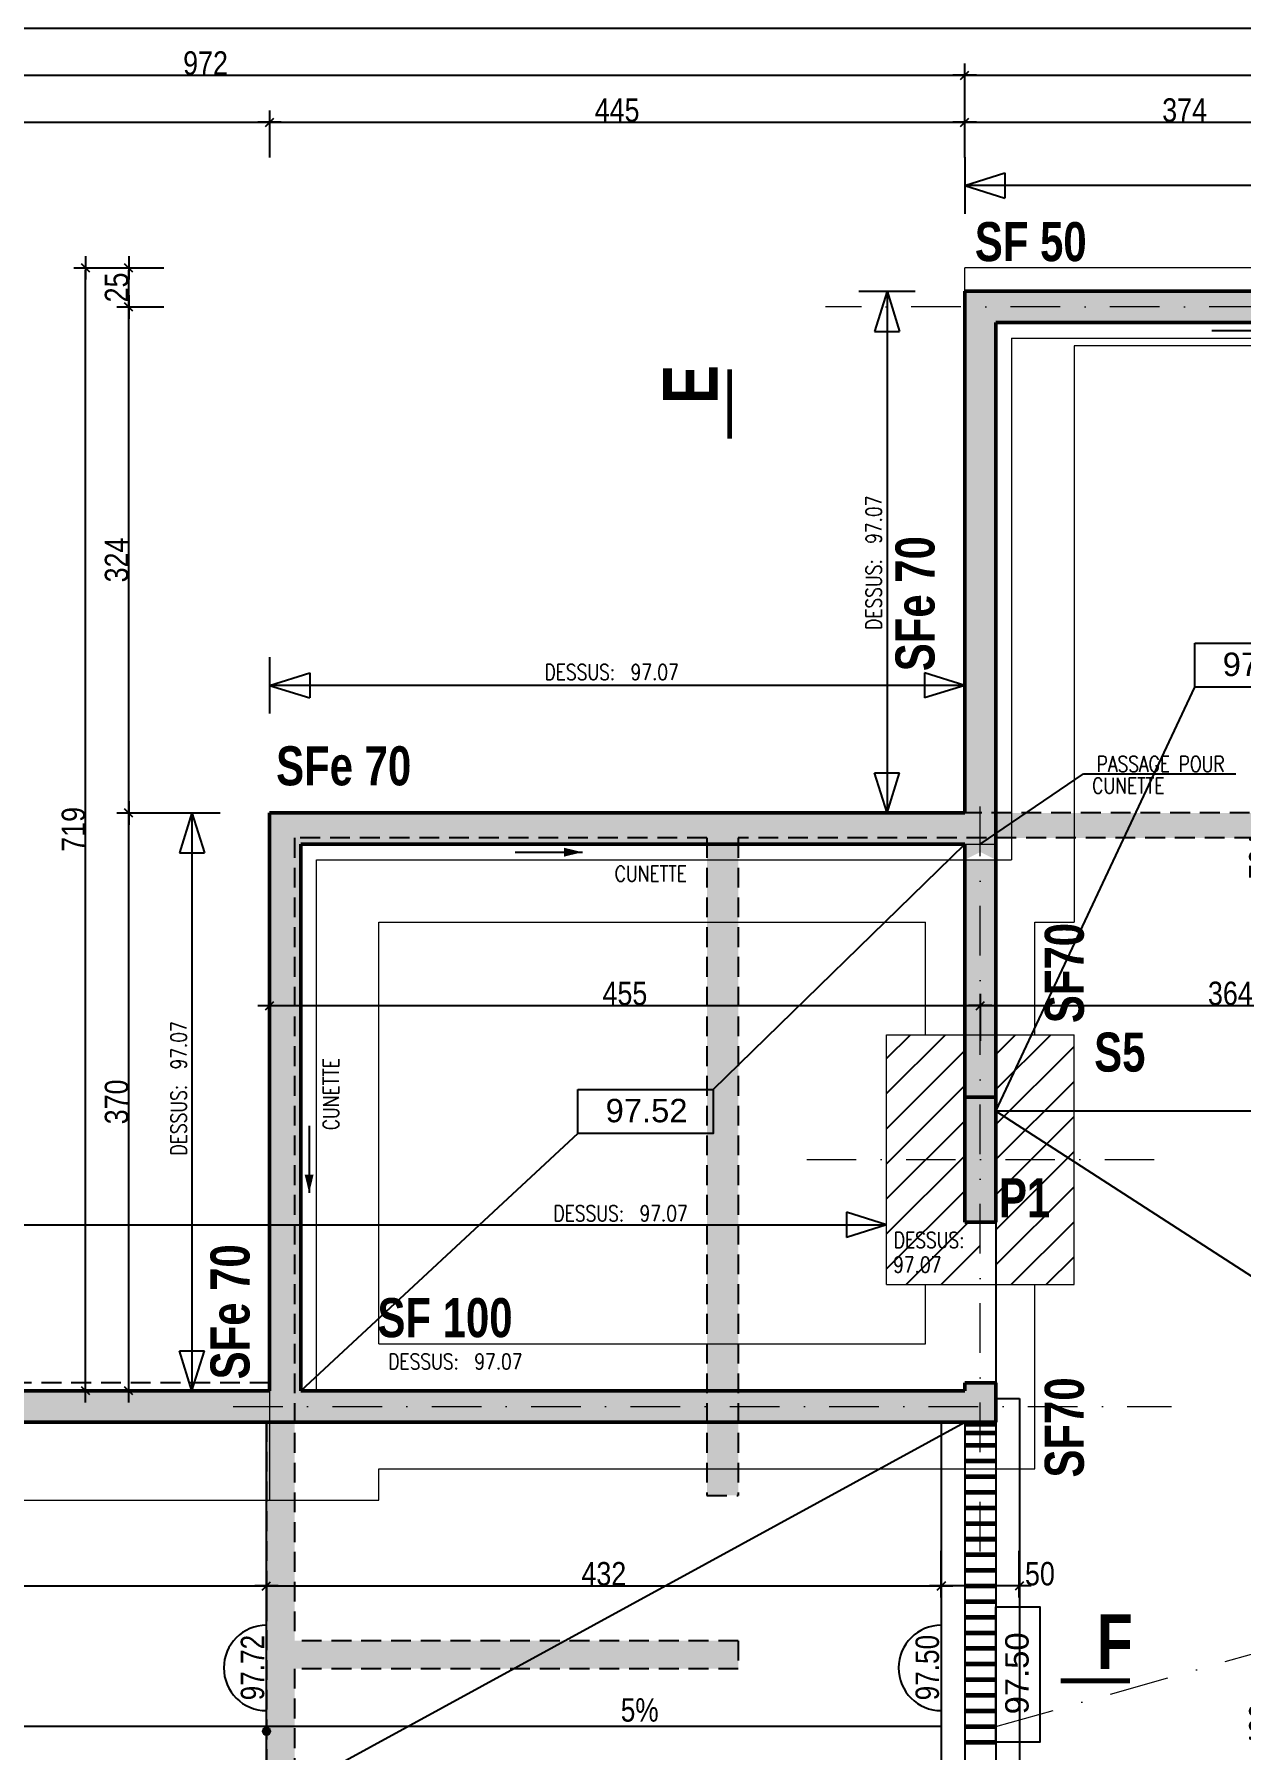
# Model space of a CAD drawing. Header units: centimetres. Extents: x 16433 to 114398, y -50094 to -12305.
# Drawn here: x 40335 to 41107, y -18517 to -17419 of the extents above; entities that cross this region are included whole.
import ezdxf
from ezdxf.enums import TextEntityAlignment as Align

# ---------------------------------------------------------------- set-up
doc = ezdxf.new("R2010")
doc.units = ezdxf.units.CM
doc.header["$LTSCALE"] = 0.5
for name, pattern in [('CACHEX2', [19.05, 12.7, -6.35]), ('TIRETPT2', [12.7, 6.35, -3.175, 0, -3.175]), ('TIRETPTX2', [50.8, 25.4, -12.7, 0, -12.7])]:
    doc.linetypes.add(name, pattern=pattern)
doc.layers.get('DEFPOINTS').update_dxf_attribs({"linetype": 'CONTINUOUS'})
for name, color, linetype in [('01_cote_gen', 4, 'CONTINUOUS'), ('01_linteaux', 2, 'CONTINUOUS'), ('01_murs_sup', 2, 'CACHEX2'), ('01_poch_murs', 253, 'CONTINUOUS'), ('01_poch_poteaux', 250, 'CONTINUOUS'), ('01_poch_Semelles', 253, 'CONTINUOUS'), ('01_texte', 230, 'CONTINUOUS'), ('AA_COTES', 2, 'CONTINUOUS')]:
    doc.layers.add(name, color=color, linetype=linetype)
for name, color, linetype, lineweight in [('01_murs_coup', 5, 'CONTINUOUS', 60), ('01_poch_pot', 250, 'CONTINUOUS', 0), ('01_Reseaux', 5, 'TIRETPTX2', 18), ('01_sem', 42, 'CONTINUOUS', 15), ('01_tram_axes', 2, 'TIRETPTX2', 9)]:
    doc.layers.add(name, color=color, linetype=linetype, lineweight=lineweight)
doc.styles.add('ARIAL', font='arial.ttf')
doc.styles.add('impact', font='impact.ttf')
doc.styles.add('MATTE_TXT', font='arial.ttf')
doc.styles.add('SIMPLEX1', font='SIMPLEX.shx', dxfattribs={"width": 0.8, "height": 10})
doc.styles.add('STYLE2', font='ARIALN.TTF')
doc.dimstyles.new('JB50', dxfattribs={"dimscale": 0.1, "dimtxt": 150, "dimasz": 15, "dimexe": 0.1, "dimexo": 0.1, "dimgap": 0.09, "dimtad": 1, "dimdec": 1, "dimdsep": 46, "dimtxsty": 'STYLE2', "dimblk1": 'BOND_G', "dimblk2": 'BOND_D', "dimsah": 1, "dimcen": 1.5, "dimdle": 0.01, "dimse1": 1, "dimse2": 1, "dimclrd": 4, "dimclre": 2, "dimclrt": 6, "dimazin": 2, "dimtfac": 2.333333, "dimtdec": 1, "dimtix": 1, "dimtmove": 2, "dimatfit": 3, "dimldrblk": 'BOND_G', "dimfxl": 1, "dimtolj": 1, "dimtzin": 0, "dimarcsym": 0})

# ---------------------------------------------------------------- blocks, each defined once
blk = doc.blocks.new('BOND_G')
at = {"layer": 'AA_COTES', "color": 0}
for p, q in [((0, -5), (0, 15)), ((5, 0), (-5, 0)), ((1.77, 1.77), (-1.77, -1.77))]:
    blk.add_line(p, q, dxfattribs=at)
blk = doc.blocks.new('BOND_D')
at = {"layer": 'AA_COTES', "color": 0}
for p, q in [((5, 0), (-5, 0)), ((-1.77, -1.77), (1.77, 1.77)), ((0, 5), (0, -15))]:
    blk.add_line(p, q, dxfattribs=at)
blk = doc.blocks.new('*D73')
at = {"layer": '01_linteaux', "color": 4, "lineweight": -2, "transparency": 16777216}
blk.add_line((40485.1, -18412.4), (40914.1, -18412.4), dxfattribs=at)
at = {"layer": 'DEFPOINTS', "color": 0, "transparency": 16777216}
for p in [(40483.6, -18417.1), (40915.6, -18412.4), (40915.6, -18417.1)]:
    blk.add_point(p, dxfattribs=at)
at = {"layer": '01_linteaux', "color": 4, "lineweight": -2, "transparency": 16777216, "xscale": 1.5, "yscale": 1.5, "zscale": 1.5, "rotation": 180}
blk.add_blockref('BOND_G', (40483.6, -18412.4), dxfattribs=at)
at = {"layer": '01_linteaux', "color": 4, "lineweight": -2, "transparency": 16777216, "xscale": 1.5, "yscale": 1.5, "zscale": 1.5}
blk.add_blockref('BOND_D', (40915.6, -18412.4), dxfattribs=at)
at = {"layer": '01_linteaux', "color": 6, "transparency": 16777216, "insert": (40699.6, -18404.7), "char_height": 15, "attachment_point": 5, "style": 'STYLE2'}
blk.add_mtext('\\A1;432', dxfattribs=at)
blk = doc.blocks.new('*D75')
at = {"layer": '01_linteaux', "color": 4, "lineweight": -2, "transparency": 16777216}
blk.add_line((39962.1, -18412.4), (40482.1, -18412.4), dxfattribs=at)
at = {"layer": 'DEFPOINTS', "color": 0, "transparency": 16777216}
for p in [(40483.6, -18412.4), (39960.6, -18434.9), (40483.6, -18465.1)]:
    blk.add_point(p, dxfattribs=at)
at = {"layer": '01_linteaux', "color": 4, "lineweight": -2, "transparency": 16777216, "xscale": 1.5, "yscale": 1.5, "zscale": 1.5, "rotation": 180}
blk.add_blockref('BOND_G', (39960.6, -18412.4), dxfattribs=at)
at = {"layer": '01_linteaux', "color": 4, "lineweight": -2, "transparency": 16777216, "xscale": 1.5, "yscale": 1.5, "zscale": 1.5}
blk.add_blockref('BOND_D', (40483.6, -18412.4), dxfattribs=at)
at = {"layer": '01_linteaux', "color": 6, "transparency": 16777216, "insert": (40222.1, -18404.7), "char_height": 15, "attachment_point": 5, "style": 'STYLE2'}
blk.add_mtext('\\A1;523', dxfattribs=at)
blk = doc.blocks.new('*D76')
at = {"layer": '01_cote_gen', "color": 4, "lineweight": -2, "transparency": 16777216}
blk.add_line((40932.1, -17475.2), (41303.1, -17475.2), dxfattribs=at)
at = {"layer": 'DEFPOINTS', "color": 0, "transparency": 16777216}
for p in [(41304.6, -17475.2), (41304.6, -17485), (40930.6, -17583.5)]:
    blk.add_point(p, dxfattribs=at)
at = {"layer": '01_cote_gen', "color": 4, "lineweight": -2, "transparency": 16777216, "xscale": 1.5, "yscale": 1.5, "zscale": 1.5, "rotation": 180}
blk.add_blockref('BOND_G', (40930.6, -17475.2), dxfattribs=at)
at = {"layer": '01_cote_gen', "color": 4, "lineweight": -2, "transparency": 16777216, "xscale": 1.5, "yscale": 1.5, "zscale": 1.5}
blk.add_blockref('BOND_D', (41304.6, -17475.2), dxfattribs=at)
at = {"layer": '01_cote_gen', "color": 6, "transparency": 16777216, "insert": (41071.4, -17467.5), "char_height": 15, "attachment_point": 5, "style": 'STYLE2'}
blk.add_mtext('\\A1;374', dxfattribs=at)
blk = doc.blocks.new('*D85')
at = {"layer": '01_cote_gen', "color": 4, "lineweight": -2, "transparency": 16777216}
blk.add_line((40932.1, -17445.1), (42635.1, -17445.1), dxfattribs=at)
at = {"layer": 'DEFPOINTS', "color": 0, "transparency": 16777216}
for p in [(42636.6, -17445.1), (40930.6, -17497.7), (42636.6, -17497.7)]:
    blk.add_point(p, dxfattribs=at)
at = {"layer": '01_cote_gen', "color": 4, "lineweight": -2, "transparency": 16777216, "xscale": 1.5, "yscale": 1.5, "zscale": 1.5, "rotation": 180}
blk.add_blockref('BOND_G', (40930.6, -17445.1), dxfattribs=at)
at = {"layer": '01_cote_gen', "color": 4, "lineweight": -2, "transparency": 16777216, "xscale": 1.5, "yscale": 1.5, "zscale": 1.5}
blk.add_blockref('BOND_D', (42636.6, -17445.1), dxfattribs=at)
at = {"layer": '01_cote_gen', "color": 6, "transparency": 16777216, "insert": (41783.6, -17437.4), "char_height": 15, "attachment_point": 5, "style": 'STYLE2'}
blk.add_mtext('\\A1;1706', dxfattribs=at)
blk = doc.blocks.new('*D86')
at = {"layer": '01_cote_gen', "color": 4, "lineweight": -2, "transparency": 16777216}
blk.add_line((39962.1, -17475.2), (40484.1, -17475.2), dxfattribs=at)
at = {"layer": 'DEFPOINTS', "color": 0, "transparency": 16777216}
for p in [(40485.6, -17475.2), (40485.6, -17917.5), (39960.6, -18082.5)]:
    blk.add_point(p, dxfattribs=at)
at = {"layer": '01_cote_gen', "color": 4, "lineweight": -2, "transparency": 16777216, "xscale": 1.5, "yscale": 1.5, "zscale": 1.5, "rotation": 180}
blk.add_blockref('BOND_G', (39960.6, -17475.2), dxfattribs=at)
at = {"layer": '01_cote_gen', "color": 4, "lineweight": -2, "transparency": 16777216, "xscale": 1.5, "yscale": 1.5, "zscale": 1.5}
blk.add_blockref('BOND_D', (40485.6, -17475.2), dxfattribs=at)
at = {"layer": '01_cote_gen', "color": 6, "transparency": 16777216, "insert": (40223.1, -17467.5), "char_height": 15, "attachment_point": 5, "style": 'STYLE2'}
blk.add_mtext('\\A1;525', dxfattribs=at)
blk = doc.blocks.new('*D87')
at = {"layer": '01_cote_gen', "color": 4, "lineweight": -2, "transparency": 16777216}
blk.add_line((40487.1, -17475.2), (40929.1, -17475.2), dxfattribs=at)
at = {"layer": 'DEFPOINTS', "color": 0, "transparency": 16777216}
for p in [(40930.6, -17475.2), (40930.6, -17497.7), (40485.6, -17917.5)]:
    blk.add_point(p, dxfattribs=at)
at = {"layer": '01_cote_gen', "color": 4, "lineweight": -2, "transparency": 16777216, "xscale": 1.5, "yscale": 1.5, "zscale": 1.5, "rotation": 180}
blk.add_blockref('BOND_G', (40485.6, -17475.2), dxfattribs=at)
at = {"layer": '01_cote_gen', "color": 4, "lineweight": -2, "transparency": 16777216, "xscale": 1.5, "yscale": 1.5, "zscale": 1.5}
blk.add_blockref('BOND_D', (40930.6, -17475.2), dxfattribs=at)
at = {"layer": '01_cote_gen', "color": 6, "transparency": 16777216, "insert": (40708.1, -17467.5), "char_height": 15, "attachment_point": 5, "style": 'STYLE2'}
blk.add_mtext('\\A1;445', dxfattribs=at)
blk = doc.blocks.new('*D88')
at = {"layer": '01_cote_gen', "color": 4, "lineweight": -2, "transparency": 16777216}
blk.add_line((39960.1, -17445.1), (40929.1, -17445.1), dxfattribs=at)
at = {"layer": 'DEFPOINTS', "color": 0, "transparency": 16777216}
for p in [(40930.6, -17445.1), (39958.6, -17497.7), (40930.6, -17497.7)]:
    blk.add_point(p, dxfattribs=at)
at = {"layer": '01_cote_gen', "color": 4, "lineweight": -2, "transparency": 16777216, "xscale": 1.5, "yscale": 1.5, "zscale": 1.5, "rotation": 180}
blk.add_blockref('BOND_G', (39958.6, -17445.1), dxfattribs=at)
at = {"layer": '01_cote_gen', "color": 4, "lineweight": -2, "transparency": 16777216, "xscale": 1.5, "yscale": 1.5, "zscale": 1.5}
blk.add_blockref('BOND_D', (40930.6, -17445.1), dxfattribs=at)
at = {"layer": '01_cote_gen', "color": 6, "transparency": 16777216, "insert": (40444.6, -17437.4), "char_height": 15, "attachment_point": 5, "style": 'STYLE2'}
blk.add_mtext('\\A1;972', dxfattribs=at)
blk = doc.blocks.new('*D89')
at = {"layer": '01_cote_gen', "color": 4, "lineweight": -2, "transparency": 16777216}
blk.add_line((39960.1, -17414.9), (42635.1, -17414.9), dxfattribs=at)
at = {"layer": 'DEFPOINTS', "color": 0, "transparency": 16777216}
for p in [(42636.6, -17414.9), (39958.6, -17497.7), (42636.6, -17497.7)]:
    blk.add_point(p, dxfattribs=at)
at = {"layer": '01_cote_gen', "color": 4, "lineweight": -2, "transparency": 16777216, "xscale": 1.5, "yscale": 1.5, "zscale": 1.5, "rotation": 180}
blk.add_blockref('BOND_G', (39958.6, -17414.9), dxfattribs=at)
at = {"layer": '01_cote_gen', "color": 4, "lineweight": -2, "transparency": 16777216, "xscale": 1.5, "yscale": 1.5, "zscale": 1.5}
blk.add_blockref('BOND_D', (42636.6, -17414.9), dxfattribs=at)
at = {"layer": '01_cote_gen', "color": 6, "transparency": 16777216, "insert": (41240.1, -17407.2), "char_height": 15, "attachment_point": 5, "style": 'STYLE2'}
blk.add_mtext('\\A1;2678', dxfattribs=at)
blk = doc.blocks.new('*D117')
at = {"layer": '01_cote_gen', "color": 4, "lineweight": -2, "transparency": 16777216}
blk.add_line((40487.1, -18040.8), (40939.1, -18040.8), dxfattribs=at)
at = {"layer": 'DEFPOINTS', "color": 0, "transparency": 16777216}
for p in [(40485.6, -18022.2), (40940.6, -18040.8), (40940.6, -18040.8)]:
    blk.add_point(p, dxfattribs=at)
at = {"layer": '01_cote_gen', "color": 4, "lineweight": -2, "transparency": 16777216, "xscale": 1.5, "yscale": 1.5, "zscale": 1.5, "rotation": 180}
blk.add_blockref('BOND_G', (40485.6, -18040.8), dxfattribs=at)
at = {"layer": '01_cote_gen', "color": 4, "lineweight": -2, "transparency": 16777216, "xscale": 1.5, "yscale": 1.5, "zscale": 1.5}
blk.add_blockref('BOND_D', (40940.6, -18040.8), dxfattribs=at)
at = {"layer": '01_cote_gen', "color": 6, "transparency": 16777216, "insert": (40713.1, -18033.1), "char_height": 15, "attachment_point": 5, "style": 'STYLE2'}
blk.add_mtext('\\A1;455', dxfattribs=at)
blk = doc.blocks.new('*D118')
at = {"layer": '01_cote_gen', "color": 4, "lineweight": -2, "transparency": 16777216}
blk.add_line((40942.1, -18040.8), (41303.1, -18040.8), dxfattribs=at)
at = {"layer": 'DEFPOINTS', "color": 0, "transparency": 16777216}
for p in [(41304.6, -18040.8), (40940.6, -18063.3), (41304.6, -18063.3)]:
    blk.add_point(p, dxfattribs=at)
at = {"layer": '01_cote_gen', "color": 4, "lineweight": -2, "transparency": 16777216, "xscale": 1.5, "yscale": 1.5, "zscale": 1.5, "rotation": 180}
blk.add_blockref('BOND_G', (40940.6, -18040.8), dxfattribs=at)
at = {"layer": '01_cote_gen', "color": 4, "lineweight": -2, "transparency": 16777216, "xscale": 1.5, "yscale": 1.5, "zscale": 1.5}
blk.add_blockref('BOND_D', (41304.6, -18040.8), dxfattribs=at)
at = {"layer": '01_cote_gen', "color": 6, "transparency": 16777216, "insert": (41100.7, -18033.1), "char_height": 15, "attachment_point": 5, "style": 'STYLE2'}
blk.add_mtext('\\A1;364', dxfattribs=at)
blk = doc.blocks.new('*D181')
at = {"layer": '01_cote_gen', "color": 4, "lineweight": -2, "transparency": 16777216}
blk.add_line((40395.4, -18286), (40395.4, -17919), dxfattribs=at)
at = {"layer": 'DEFPOINTS', "color": 0, "transparency": 16777216}
for p in [(40395.4, -17917.5), (40485.6, -17917.5), (40443.6, -18287.5)]:
    blk.add_point(p, dxfattribs=at)
at = {"layer": '01_cote_gen', "color": 4, "lineweight": -2, "transparency": 16777216, "xscale": 1.5, "yscale": 1.5, "zscale": 1.5}
for name, p, rotation in [('BOND_D', (40395.4, -17917.5), 90), ('BOND_G', (40395.4, -18287.5), 270)]:
    blk.add_blockref(name, p, dxfattribs=dict(at, rotation=rotation))
at = {"layer": '01_cote_gen', "color": 6, "transparency": 16777216, "insert": (40387.7, -18102.5), "char_height": 15, "attachment_point": 5, "rotation": 90, "style": 'STYLE2'}
blk.add_mtext('\\A1;370', dxfattribs=at)
blk = doc.blocks.new('*D182')
at = {"layer": '01_cote_gen', "color": 4, "lineweight": -2, "transparency": 16777216}
blk.add_line((40395.4, -17916), (40395.4, -17595), dxfattribs=at)
at = {"layer": 'DEFPOINTS', "color": 0, "transparency": 16777216}
for p in [(40395.4, -17593.5), (40841.5, -17593.5), (40622.8, -17917.5)]:
    blk.add_point(p, dxfattribs=at)
at = {"layer": '01_cote_gen', "color": 4, "lineweight": -2, "transparency": 16777216, "xscale": 1.5, "yscale": 1.5, "zscale": 1.5}
for name, p, rotation in [('BOND_D', (40395.4, -17593.5), 90), ('BOND_G', (40395.4, -17917.5), 270)]:
    blk.add_blockref(name, p, dxfattribs=dict(at, rotation=rotation))
at = {"layer": '01_cote_gen', "color": 6, "transparency": 16777216, "insert": (40387.7, -17755.5), "char_height": 15, "attachment_point": 5, "rotation": 90, "style": 'STYLE2'}
blk.add_mtext('\\A1;324', dxfattribs=at)
blk = doc.blocks.new('*D183')
at = {"layer": '01_cote_gen', "color": 4, "lineweight": -2, "transparency": 16777216}
blk.add_line((40395.4, -17592), (40395.4, -17570), dxfattribs=at)
at = {"layer": 'DEFPOINTS', "color": 0, "transparency": 16777216}
for p in [(40395.4, -17568.5), (40943.7, -17568.5), (40909.3, -17593.5)]:
    blk.add_point(p, dxfattribs=at)
at = {"layer": '01_cote_gen', "color": 4, "lineweight": -2, "transparency": 16777216, "xscale": 1.5, "yscale": 1.5, "zscale": 1.5}
for name, p, rotation in [('BOND_D', (40395.4, -17568.5), 90), ('BOND_G', (40395.4, -17593.5), 270)]:
    blk.add_blockref(name, p, dxfattribs=dict(at, rotation=rotation))
at = {"layer": '01_cote_gen', "color": 6, "transparency": 16777216, "insert": (40387.7, -17581), "char_height": 15, "attachment_point": 5, "rotation": 90, "style": 'STYLE2'}
blk.add_mtext('\\A1;25', dxfattribs=at)
blk = doc.blocks.new('*D184')
at = {"layer": '01_cote_gen', "color": 4, "lineweight": -2, "transparency": 16777216}
blk.add_line((40367.8, -18286), (40367.8, -17570), dxfattribs=at)
at = {"layer": 'DEFPOINTS', "color": 0, "transparency": 16777216}
for p in [(40367.8, -17568.5), (40417.9, -17568.5), (40462.3, -18287.5)]:
    blk.add_point(p, dxfattribs=at)
at = {"layer": '01_cote_gen', "color": 4, "lineweight": -2, "transparency": 16777216, "xscale": 1.5, "yscale": 1.5, "zscale": 1.5}
for name, p, rotation in [('BOND_D', (40367.8, -17568.5), 90), ('BOND_G', (40367.8, -18287.5), 270)]:
    blk.add_blockref(name, p, dxfattribs=dict(at, rotation=rotation))
at = {"layer": '01_cote_gen', "color": 6, "transparency": 16777216, "insert": (40360.1, -17928), "char_height": 15, "attachment_point": 5, "rotation": 90, "style": 'STYLE2'}
blk.add_mtext('\\A1;719', dxfattribs=at)
blk = doc.blocks.new('*D196')
at = {"layer": '01_cote_gen', "color": 4, "lineweight": -2, "transparency": 16777216}
blk.add_line((41128, -18705), (41128, -18299), dxfattribs=at)
at = {"layer": 'DEFPOINTS', "color": 0, "transparency": 16777216}
for p in [(41062.9, -18297.5), (41128, -18297.5), (41186.3, -18706.5)]:
    blk.add_point(p, dxfattribs=at)
at = {"layer": '01_cote_gen', "color": 4, "lineweight": -2, "transparency": 16777216, "xscale": 1.5, "yscale": 1.5, "zscale": 1.5}
for name, p, rotation in [('BOND_D', (41128, -18297.5), 90), ('BOND_G', (41128, -18706.5), 270)]:
    blk.add_blockref(name, p, dxfattribs=dict(at, rotation=rotation))
at = {"layer": '01_cote_gen', "color": 6, "transparency": 16777216, "insert": (41120.3, -18502), "char_height": 15, "attachment_point": 5, "rotation": 90, "style": 'STYLE2'}
blk.add_mtext('\\A1;409', dxfattribs=at)
blk = doc.blocks.new('*D197')
at = {"layer": '01_cote_gen', "color": 4, "lineweight": -2, "transparency": 16777216}
blk.add_line((41128, -18296), (41128, -17595), dxfattribs=at)
at = {"layer": 'DEFPOINTS', "color": 0, "transparency": 16777216}
for p in [(41101.5, -17593.5), (41128, -17593.5), (41062.9, -18297.5)]:
    blk.add_point(p, dxfattribs=at)
at = {"layer": '01_cote_gen', "color": 4, "lineweight": -2, "transparency": 16777216, "xscale": 1.5, "yscale": 1.5, "zscale": 1.5}
for name, p, rotation in [('BOND_D', (41128, -17593.5), 90), ('BOND_G', (41128, -18297.5), 270)]:
    blk.add_blockref(name, p, dxfattribs=dict(at, rotation=rotation))
at = {"layer": '01_cote_gen', "color": 6, "transparency": 16777216, "insert": (41120.3, -17945.5), "char_height": 15, "attachment_point": 5, "rotation": 90, "style": 'STYLE2'}
blk.add_mtext('\\A1;704', dxfattribs=at)
blk = doc.blocks.new('*D419')
at = {"layer": '01_poch_murs', "color": 4, "lineweight": -2, "transparency": 16777216}
blk.add_line((40964.1, -18412.4), (40917.1, -18412.4), dxfattribs=at)
at = {"layer": 'DEFPOINTS', "color": 0, "transparency": 16777216}
for p in [(40915.6, -18404.9), (40915.6, -18412.4), (40965.6, -18413.2)]:
    blk.add_point(p, dxfattribs=at)
at = {"layer": '01_poch_murs', "color": 4, "lineweight": -2, "transparency": 16777216, "xscale": 1.5, "yscale": 1.5, "zscale": 1.5, "rotation": 180}
blk.add_blockref('BOND_D', (40915.6, -18412.4), dxfattribs=at)
at = {"layer": '01_poch_murs', "color": 4, "lineweight": -2, "transparency": 16777216, "xscale": 1.5, "yscale": 1.5, "zscale": 1.5}
blk.add_blockref('BOND_G', (40965.6, -18412.4), dxfattribs=at)
at = {"layer": '01_poch_murs', "color": 6, "transparency": 16777216, "insert": (40978.8, -18404.7), "char_height": 15, "attachment_point": 5, "style": 'STYLE2'}
blk.add_mtext('\\A1;50', dxfattribs=at)

msp = doc.modelspace()

# ---------------------------------------------------------------- hatches: boundary and pattern name
at = {"layer": '01_murs_sup'}
h = msp.add_hatch(dxfattribs=at)
h.set_pattern_fill('DASH', color=256, scale=2.5, angle=135)
h.set_pattern_definition([(135, (25186.803, -57921.042), (-11.2253202, 2e-15), [7.9375, -7.9375])])
h.paths.add_polyline_path([(41233.633, -19703.484), (41233.633, -19683.484), (41215.633, -19683.484), (41215.633, -19703.484), (41113.633, -19703.484), (41113.633, -19721.484), (41308.633, -19721.484), (41308.633, -20561.484), (41014.633, -20561.484), (41014.633, -20537.484), (40998.633, -20537.484), (40998.633, -20577.484), (42150.633, -20577.484), (42150.633, -20282.484), (42134.633, -20282.484), (42134.633, -20561.484), (41328.633, -20561.484), (41328.633, -19703.484)])
h.paths.add_polyline_path([(41733.633, -20307.484), (41733.633, -20327.484), (41803.633, -20327.484), (41803.633, -20307.484)], flags=17)
h.paths.add_polyline_path([(41914.633, -19897.484), (41914.633, -19948.484), (41930.633, -19948.484), (41930.633, -19932.484), (41930.633, -19897.484)], flags=17)
h.paths.add_polyline_path([(42055.633, -19932.484), (42055.633, -19948.484), (42134.633, -19948.484), (42134.633, -20192.484), (42150.633, -20192.484), (42150.633, -19932.484)], flags=17)
h.paths.add_polyline_path([(41770.633, -19557.484), (41770.633, -19367.484), (41754.633, -19367.484), (41754.633, -19555.484), (40915.633, -19555.484), (40915.633, -19333.484), (40897.633, -19333.484), (40897.633, -19573.484), (41215.633, -19573.484), (41215.633, -19580.484), (41233.633, -19580.484), (41233.633, -19573.484), (41914.633, -19573.484), (41914.633, -19617.484), (41930.633, -19617.484), (41930.633, -19557.484)])
h.paths.add_polyline_path([(41590.633, -19211.484), (41590.633, -19197.484), (41574.633, -19197.484), (41574.633, -19227.484), (41754.633, -19227.484), (41754.633, -19277.484), (41770.633, -19277.484), (41770.633, -19211.484)])
h.paths.add_polyline_path([(40875.633, -18841.484), (40875.633, -18859.484), (40897.633, -18859.484), (40897.633, -19230.484), (40915.633, -19230.484), (40915.633, -18859.484), (41574.633, -18859.484), (41574.633, -18897.484), (41590.633, -18897.484), (41590.633, -18857.484), (41770.633, -18857.484), (41770.633, -18762.484), (41754.633, -18762.484), (41754.633, -18841.484)])
h.paths.add_polyline_path([(41754.633, -18477.484), (41754.633, -18637.484), (41770.633, -18637.484), (41770.633, -18477.484)])
h.paths.add_polyline_path([(41685.633, -18137.484), (41685.633, -18153.484), (41754.633, -18153.484), (41754.633, -18297.484), (41770.633, -18297.484), (41770.633, -18137.484)])
h.paths.add_polyline_path([(41344.633, -18057.484), (41344.633, -18153.484), (41505.633, -18153.484), (41505.633, -18137.484), (41360.633, -18137.484), (41360.633, -18057.484)])
h.paths.add_polyline_path([(41185.633, -18371.484), (41185.633, -18486.484), (41205.633, -18486.484), (41205.633, -18371.484)], flags=17)
h.paths.add_polyline_path([(40485.633, -17917.484), (40485.633, -18287.484), (39976.633, -18287.484), (39976.633, -18082.484), (39960.633, -18082.484), (39960.633, -18328.484), (39976.633, -18328.484), (39976.633, -18307.484), (40483.633, -18307.484), (40483.633, -18697.484), (39976.633, -18697.484), (39976.633, -18678.484), (39960.633, -18678.484), (39960.633, -18718.484), (39976.633, -18718.484), (39976.633, -18715.484), (40483.633, -18715.484), (40483.633, -18841.484), (39976.633, -18841.484), (39976.633, -18821.484), (39960.633, -18821.484), (39960.633, -19249.747), (39976.633, -19249.747), (39976.633, -19207.484), (40005.633, -19207.484), (40005.633, -19189.484), (39976.633, -19189.484), (39976.633, -18859.484), (40501.633, -18859.484), (40501.633, -18774.484), (40749.633, -18774.484), (40749.633, -18936.484), (40767.633, -18936.484), (40767.633, -18859.484), (40772.633, -18859.484), (40772.633, -18841.484), (40767.633, -18841.484), (40767.633, -18756.484), (40501.633, -18756.484), (40501.633, -18465.484), (40785.633, -18465.484), (40785.633, -18447.484), (40501.633, -18447.484), (40501.633, -17933.484), (40765.633, -17933.484), (40765.633, -18354.484), (40785.633, -18354.484), (40785.633, -17933.484), (41344.633, -17933.484), (41344.633, -17967.484), (41360.633, -17967.484), (41360.633, -17917.484)])
at = {"layer": '01_poch_murs'}
h = msp.add_hatch(color=256, dxfattribs=at)
h.dxf.hatch_style = 1
h.paths.add_polyline_path([(40428.633, -19154.484), (39978.633, -19154.484), (39978.633, -18859.484), (40870.633, -18859.484), (40870.633, -18841.484), (39978.633, -18841.484), (39978.633, -18715.484), (40870.633, -18715.484), (40870.633, -18697.484), (39978.633, -18697.484), (39978.633, -18307.484), (40950.633, -18307.484), (40950.633, -18282.485), (40930.633, -18282.484), (40930.633, -18287.484), (40505.633, -18287.484), (40505.633, -17937.484), (40930.633, -17937.484), (40930.633, -18099.484), (40950.633, -18099.484), (40950.633, -17603.484), (41295.633, -17603.484), (41295.633, -17918.484), (41313.633, -17918.484), (41313.633, -17603.484), (41313.633, -17583.484), (40930.633, -17583.484), (40930.633, -17917.484), (40485.633, -17917.484), (40485.633, -18287.484), (39978.633, -18287.484), (39978.633, -18082.484), (39960.633, -18082.484), (39960.633, -20297.466), (40307.633, -20297.484), (40307.633, -20579.484), (42636.633, -20579.484), (42636.633, -20559.484), (42616.632, -20559.484), (42036.633, -20559.484), (40327.633, -20559.484), (40327.633, -20277.485), (39978.633, -20277.467), (39978.633, -19396.747), (39985.633, -19396.747), (39985.633, -19242.747), (39978.633, -19242.747), (39978.633, -19172.484), (40428.633, -19172.484)])
at = {"layer": '01_poch_pot'}
h = msp.add_hatch(color=256, dxfattribs=at)
h.dxf.hatch_style = 1
h.paths.add_polyline_path([(40940.633, -18099.484), (40930.633, -18099.484), (40930.633, -18179.484), (40940.633, -18179.484)])
h.paths.add_polyline_path([(40950.633, -18099.484), (40940.633, -18099.484), (40940.633, -18179.484), (40950.633, -18179.484)])
at = {"layer": '01_poch_Semelles', "linetype": 'CACHEX2', "ltscale": 2}
h = msp.add_hatch(dxfattribs=at)
h.set_pattern_fill('ANSI31', color=256, scale=5)
h.paths.add_polyline_path([(40930.633, -18059.484), (40880.633, -18059.484), (40880.633, -18139.484), (40930.633, -18139.484)])
h.paths.add_polyline_path([(40973.618, -18059.484), (40950.633, -18059.484), (40950.633, -18108.484)])
h.paths.add_polyline_path([(41000.633, -18059.484), (40973.618, -18059.484), (40950.633, -18108.484), (41000.633, -18108.484)])
h.paths.add_polyline_path([(41000.633, -18108.484), (40950.633, -18108.484), (40998.622, -18139.484), (41000.633, -18139.484)])
h.paths.add_polyline_path([(40950.633, -18108.484), (40950.633, -18139.484), (40998.622, -18139.484)], flags=17)
h.paths.add_polyline_path([(41000.633, -18140.783), (40998.622, -18139.484), (40950.633, -18139.484), (40950.633, -18179.484), (40950.635, -18219.484), (41000.633, -18219.484)])
h.paths.add_polyline_path([(40930.633, -18139.484), (40880.633, -18139.484), (40880.633, -18219.484), (40925.531, -18219.484, -0.19985763), (40940.633, -18204.867), (40940.633, -18179.484), (40930.633, -18179.484)])
h.paths.add_polyline_path([(40948.789, -18183.444), (40989.207, -18183.444), (40989.207, -18145.944), (40948.789, -18145.944)], flags=9)
h.paths.add_polyline_path([(40881.764, -18213.898), (40918.764, -18213.898), (40918.764, -18198.898), (40881.764, -18198.898)], flags=24)
h.paths.add_polyline_path([(40881.763, -18198.101), (40934.001, -18198.101), (40934.001, -18183.101), (40881.763, -18183.101)], flags=24)
at = {"layer": '01_texte'}
msp.add_hatch(color=256, dxfattribs=at).paths.add_polyline_path([(40483.633, -18503.091, 1), (40483.633, -18507.877, 1)])

# ---------------------------------------------------------------- linework, layer by layer
at = {"layer": '01_linteaux'}
for p, q in [((40950.633, -18179.484), (40950.639, -18282.485)), ((40950.633, -18292.484), (40965.633, -18292.484)), ((40965.633, -18292.484), (40965.633, -18712.484)), ((40915.633, -18307.484), (40915.633, -18697.484)), ((40930.633, -18307.484), (40930.633, -18697.484)), ((40950.633, -18307.484), (40950.633, -18697.484))]:
    msp.add_line(p, q, dxfattribs=at)
at = {"layer": '01_murs_coup', "linetype": 'Continuous', "lineweight": 50}
for p, q in [((40930.633, -17583.484), (42636.633, -17583.484)), ((40930.633, -17583.484), (40930.633, -17917.484)), ((40950.633, -17603.484), (41295.633, -17603.484)), ((40950.633, -17603.484), (40950.633, -18179.484)), ((40485.633, -18287.484), (40485.633, -17917.484)), ((40485.633, -17917.484), (40930.633, -17917.484)), ((40505.633, -18287.484), (40505.633, -17937.484)), ((40505.633, -17937.484), (40930.633, -17937.484)), ((40930.633, -17937.484), (40930.633, -18179.484)), ((40930.633, -18179.484), (40950.633, -18179.484)), ((39978.633, -18287.484), (40485.633, -18287.484)), ((40505.633, -18287.484), (40930.633, -18287.484)), ((40930.633, -18282.484), (40930.633, -18287.484)), ((40930.633, -18282.484), (40950.639, -18282.485)), ((40950.633, -18282.485), (40950.633, -18307.484)), ((39978.633, -18307.484), (40950.633, -18307.484))]:
    msp.add_line(p, q, dxfattribs=at)
at = {"layer": '01_murs_sup', "ltscale": 2}
for p, q in [((41360.633, -17917.484), (40485.633, -17917.484)), ((40485.633, -17917.484), (40485.633, -18287.484)), ((40765.633, -17933.484), (40501.633, -17933.484)), ((40501.633, -17933.484), (40501.633, -18447.484)), ((40765.633, -17933.484), (40765.633, -18354.484)), ((41344.633, -17933.484), (40785.633, -17933.484)), ((40785.633, -17933.484), (40785.633, -18354.484)), ((40485.633, -18282.484), (39816.903, -18282.484)), ((40485.633, -18287.484), (39976.633, -18287.484)), ((40483.633, -18307.484), (39976.633, -18307.484)), ((40483.633, -18307.484), (40483.633, -18697.484)), ((40765.633, -18354.484), (40785.633, -18354.484)), ((40785.633, -18447.484), (40501.633, -18447.484)), ((40785.633, -18447.484), (40785.633, -18465.484)), ((40501.633, -18465.484), (40501.633, -18756.484)), ((40785.633, -18465.484), (40501.633, -18465.484))]:
    msp.add_line(p, q, dxfattribs=at)
at = {"layer": '01_poch_murs', "const_width": 3}
for points in [[(40930.633, -18308.984), (40950.633, -18308.984)], [(40930.633, -18314.484), (40950.633, -18314.484)], [(40930.633, -18322.484), (40950.633, -18322.484)], [(40930.633, -18332.484), (40950.633, -18332.484)], [(40930.633, -18342.484), (40950.633, -18342.484)], [(40930.633, -18352.484), (40950.633, -18352.484)], [(40930.633, -18362.484), (40950.633, -18362.484)], [(40930.633, -18372.484), (40950.633, -18372.484)], [(40930.633, -18382.484), (40950.633, -18382.484)], [(40930.633, -18392.484), (40950.633, -18392.484)], [(40930.633, -18402.484), (40950.633, -18402.484)], [(40930.633, -18412.484), (40950.633, -18412.484)], [(40930.633, -18422.484), (40950.633, -18422.484)], [(40930.633, -18432.484), (40950.633, -18432.484)], [(40930.633, -18442.484), (40950.633, -18442.484)], [(40930.633, -18452.484), (40950.633, -18452.484)], [(40930.633, -18462.484), (40950.633, -18462.484)], [(40930.633, -18472.484), (40950.633, -18472.484)], [(40930.633, -18482.484), (40950.633, -18482.484)], [(40930.633, -18492.484), (40950.633, -18492.484)], [(40930.633, -18502.484), (40950.633, -18502.484)], [(40930.633, -18512.484), (40950.633, -18512.484)]]:
    msp.add_lwpolyline(points, dxfattribs=at)
at = {"layer": '01_poch_poteaux', "linetype": 'Continuous', "lineweight": 50}
msp.add_line((40930.633, -18099.484), (40950.633, -18099.484), dxfattribs=at)
at = {"layer": '01_Reseaux', "ltscale": 3}
msp.add_line((40950.633, -18502.484), (41353.133, -18388.487), dxfattribs=at)
at = {"layer": '01_sem', "linetype": 'Continuous'}
for p, q in [((40930.633, -17583.484), (40930.633, -17568.484)), ((44570.633, -17568.484), (40930.633, -17568.484)), ((40960.633, -17613.484), (40960.633, -17947.484)), ((40960.633, -17613.484), (41295.633, -17613.484)), ((41000.633, -17618.484), (41000.633, -17987.484)), ((41269.633, -17618.484), (41000.633, -17618.484)), ((40515.633, -18287.484), (40515.633, -17947.484)), ((40515.633, -17947.484), (40930.633, -17947.484)), ((40930.633, -17937.484), (40950.633, -17937.484)), ((40930.633, -17947.484), (40950.633, -17947.484)), ((40950.633, -17947.484), (40960.633, -17947.484)), ((40555.633, -17987.484), (40905.633, -17987.484)), ((40555.633, -18257.484), (40555.633, -17987.484)), ((40905.633, -18059.484), (40905.633, -17987.484)), ((40975.633, -17987.484), (41000.633, -17987.484)), ((40975.633, -18059.484), (40975.633, -17987.484)), ((40880.633, -18219.484), (40880.633, -18059.484)), ((40880.633, -18059.484), (41000.633, -18059.484)), ((41000.633, -18219.484), (41000.633, -18059.484)), ((40880.633, -18219.484), (41000.633, -18219.484)), ((40905.633, -18257.484), (40905.633, -18219.484)), ((40975.633, -18337.484), (40975.633, -18219.484)), ((40555.633, -18257.484), (40905.633, -18257.484)), ((40485.633, -18287.484), (40485.633, -18357.484)), ((40555.633, -18357.484), (40555.633, -18337.484)), ((40555.633, -18337.484), (40975.633, -18337.484)), ((40028.633, -18357.484), (40555.633, -18357.484))]:
    msp.add_line(p, q, dxfattribs=at)
msp.add_solid([(40930.633, -17937.484), (40950.633, -17937.484), (40950.633, -17947.484), (40930.633, -17947.484)], dxfattribs=at)
at = {"layer": '01_texte'}
for p, q in [((40930.633, -17497.654), (40930.633, -17533.81)), ((40930.633, -17515.732), (40956.268, -17507.671)), ((40956.268, -17507.671), (40956.268, -17523.794)), ((43138.633, -17515.732), (40930.633, -17515.732)), ((40930.633, -17515.732), (40956.268, -17523.794)), ((40862.85, -17583.484), (40899.006, -17583.484)), ((40880.928, -17583.484), (40872.867, -17609.119)), ((40880.928, -17583.484), (40888.99, -17609.119)), ((40880.928, -17583.484), (40880.928, -17917.484)), ((40872.867, -17609.119), (40888.99, -17609.119)), ((41088.795, -17608.61), (41131.822, -17608.61)), ((40485.633, -17817.707), (40485.633, -17853.863)), ((40930.633, -17817.707), (40930.633, -17853.863)), ((40485.633, -17835.785), (40511.268, -17827.724)), ((40930.633, -17835.785), (40485.633, -17835.785)), ((40485.633, -17835.785), (40511.268, -17843.847)), ((40511.268, -17827.724), (40511.268, -17843.847)), ((40904.997, -17827.724), (40904.997, -17843.847)), ((40930.633, -17835.785), (40904.997, -17827.724)), ((40930.633, -17835.785), (40904.997, -17843.847)), ((40950.633, -18108.484), (41077.998, -17836.969)), ((40872.867, -17891.849), (40888.99, -17891.849)), ((40880.928, -17917.484), (40872.867, -17891.849)), ((40880.928, -17917.484), (40888.99, -17891.849)), ((40940.633, -17937.484), (41006.686, -17892.378)), ((41006.686, -17892.378), (41104.154, -17892.378)), ((40417.85, -17917.484), (40454.006, -17917.484)), ((40435.928, -17917.484), (40427.867, -17943.119)), ((40435.928, -17917.484), (40443.99, -17943.119)), ((40435.928, -17917.484), (40435.928, -18287.484)), ((40427.867, -17943.119), (40443.99, -17943.119)), ((40642.809, -17942.61), (40685.837, -17942.61)), ((40769.527, -18094.617), (40930.633, -17937.484)), ((41295.633, -18108.484), (40950.633, -18108.484)), ((41353.133, -18368.487), (40950.633, -18108.484)), ((40682.95, -18122.713), (40505.633, -18287.484)), ((40510.935, -18117.784), (40510.935, -18160.812)), ((40854.997, -18173.197), (40854.997, -18189.32)), ((40880.633, -18181.258), (40854.997, -18173.197)), ((40160.633, -18181.258), (40880.633, -18181.258)), ((40880.633, -18181.258), (40854.997, -18189.32)), ((40427.867, -18261.849), (40443.99, -18261.849)), ((40435.928, -18287.484), (40427.867, -18261.849)), ((40435.928, -18287.484), (40443.99, -18261.849)), ((40445.337, -18572.711), (40930.633, -18307.484)), ((40483.633, -18697.484), (40483.633, -18307.484)), ((40483.633, -18502.484), (39960.633, -18502.484)), ((40915.633, -18502.484), (40483.633, -18502.484))]:
    msp.add_line(p, q, dxfattribs=at)
at = {"layer": '01_texte', "const_width": 3}
for points in [[(40780.146, -17633.475), (40780.146, -17677.726)], [(41036.378, -18473.201), (40992.126, -18473.201)]]:
    msp.add_lwpolyline(points, dxfattribs=at)
at = {"layer": '01_texte'}
for points in [[(41077.998, -17808.873), (41164.575, -17808.873), (41164.575, -17836.969), (41077.998, -17836.969)], [(40682.95, -18094.617), (40769.527, -18094.617), (40769.527, -18122.713), (40682.95, -18122.713)], [(40950.633, -18512.428), (40950.633, -18425.851), (40978.728, -18425.851), (40978.728, -18512.428)]]:
    msp.add_lwpolyline(points, close=True, dxfattribs=at)
msp.add_circle((40483.633, -18505.484), 2.393, dxfattribs=at)
for centre in [(40483.633, -18464.944), (40915.633, -18464.944)]:
    msp.add_arc(centre, 27.341, 90, 270, dxfattribs=at)
for points in [[(40685.837, -17942.61), (40674.054, -17939.752), (40674.054, -17942.61)], [(40685.837, -17942.61), (40674.054, -17945.469), (40674.054, -17942.61)], [(40510.935, -18160.812), (40508.077, -18149.029), (40510.935, -18149.029)], [(40510.935, -18160.812), (40513.794, -18149.029), (40510.935, -18149.029)]]:
    msp.add_solid(points, dxfattribs=at)
at = {"layer": '01_tram_axes', "linetype": 'TIRETPT2', "ltscale": 10}
for p, q in [((44934.884, -17593.484), (40841.472, -17593.484)), ((40940.633, -18390.398), (40940.633, -17905.792)), ((40829.48, -18139.484), (41059.504, -18139.484)), ((40462.342, -18297.484), (41062.936, -18297.484))]:
    msp.add_line(p, q, dxfattribs=at)

# ---------------------------------------------------------------- texts
at = {"layer": '01_texte', "style": 'impact'}
for s, p in [('SF 50', (40972.928, -17571.65)), ('SFe 70', (40533.056, -17907.293)), ('S5', (41029.935, -18090.611)), ('P1', (40968.998, -18183.865)), ('SF 100', (40597.928, -18260.65))]:
    msp.add_text(s, height=25, dxfattribs=at).set_placement(p, align=Align.BOTTOM_CENTER)
for s, height, rotation, p in [('E', 35, 90, (40782.999, -17643.134)), ('SFe 70', 25, 90, (40918.797, -17783.474)), ('SF70', 25, 90, (41014.381, -18020.001)), ('SFe 70', 25, 90, (40480.262, -18236.904)), ('SF70', 25, 90, (41014.381, -18310.942)), ('F', 35, 0, (41026.719, -18476.054))]:
    msp.add_text(s, height=height, rotation=rotation, dxfattribs=at).set_placement(p, align=Align.BOTTOM_CENTER)
at = {"layer": '01_texte', "width": 0.8}
for s, height, style, p in [('97.07', 10, 'SIMPLEX1', (40880.418, -17729.762)), ('DESSUS:', 10, 'SIMPLEX1', (40880.418, -17777.666)), ('97.07', 10, 'SIMPLEX1', (40435.418, -18066.287)), ('CUNETTE', 10, 'SIMPLEX1', (40532.885, -18097.517)), ('DESSUS:', 10, 'SIMPLEX1', (40435.418, -18114.191)), ('97.72', 15, 'MATTE_TXT', (40486.659, -18464.725)), ('97.50', 15, 'MATTE_TXT', (40918.659, -18464.725))]:
    msp.add_text(s, height=height, rotation=90, dxfattribs=dict(at, style=style)).set_placement(p, align=Align.BOTTOM_CENTER)
for s, height, style, p in [('DESSUS:', 10, 'SIMPLEX1', (40684.259, -17835.274)), ('97.07', 10, 'SIMPLEX1', (40732.163, -17835.274)), ('PASSAGE POUR', 10, 'SIMPLEX1', (41056.097, -17894.139)), ('CUNETTE', 10, 'SIMPLEX1', (41035.419, -17908.047)), ('CUNETTE', 10, 'SIMPLEX1', (40729.709, -17964.405)), ('DESSUS:', 10, 'SIMPLEX1', (40689.985, -18181.886)), ('97.07', 10, 'SIMPLEX1', (40737.889, -18181.886)), ('DESSUS:', 10, 'SIMPLEX1', (40907.882, -18198.935)), ('97.07', 10, 'SIMPLEX1', (40900.264, -18214.731)), ('DESSUS:', 10, 'SIMPLEX1', (40584.203, -18276.739)), ('97.07', 10, 'SIMPLEX1', (40632.107, -18276.739)), ('5%%%', 15, 'MATTE_TXT', (40722.563, -18503.856))]:
    msp.add_text(s, height=height, dxfattribs=dict(at, style=style)).set_placement(p, align=Align.BOTTOM_CENTER)
at = {"layer": '01_texte', "char_height": 15, "width": 90.385, "attachment_point": 5, "style": 'ARIAL'}
for s, insert in [('97.50', (41122.008, -17822.41)), ('97.52', (40726.96, -18108.154))]:
    msp.add_mtext(s, dxfattribs=dict(at, insert=insert))
at = {"layer": '01_texte', "insert": (40964.169, -18468.418), "char_height": 15, "width": 90.385, "attachment_point": 5, "rotation": 90, "style": 'ARIAL'}
msp.add_mtext('97.50', dxfattribs=at)

# ---------------------------------------------------------------- dimensions: what is measured, and where the dimension line sits
at = {"layer": '01_cote_gen'}
for base, p1, p2, picture, middle in [((42636.633, -17414.916), (39958.633, -17497.654), (42636.633, -17497.654), '*D89', (41240.074, -17407.249)), ((41304.633, -17475.154), (40930.633, -17583.484), (41304.633, -17485.021), '*D76', (41071.358, -17467.486)), ((41304.633, -18040.772), (40940.633, -18063.272), (41304.633, -18063.272), '*D118', (41100.75, -18033.104))]:
    dim = msp.add_linear_dim(base=base, p1=p1, p2=p2, dimstyle='JB50', dxfattribs=at)
    dim.commit()
    dim.dimension.update_dxf_attribs({"geometry": picture, "text_midpoint": middle, "dimtype": 160})
for base, p1, p2, picture, middle in [((40930.633, -17445.09), (39958.633, -17497.654), (40930.633, -17497.654), '*D88', (40444.633, -17437.422)), ((42636.633, -17445.09), (40930.633, -17497.654), (42636.633, -17497.654), '*D85', (41783.633, -17437.422)), ((40485.633, -17475.154), (39960.633, -18082.484), (40485.633, -17917.484), '*D86', (40223.133, -17467.486)), ((40930.633, -17475.154), (40485.633, -17917.484), (40930.633, -17497.654), '*D87', (40708.133, -17467.517)), ((40940.633, -18040.772), (40485.633, -18022.237), (40940.633, -18040.772), '*D117', (40713.133, -18033.135))]:
    dim = msp.add_linear_dim(base=base, p1=p1, p2=p2, dimstyle='JB50', dxfattribs=at)
    dim.commit()
    dim.dimension.update_dxf_attribs({"geometry": picture, "text_midpoint": middle})
for base, p1, p2, picture, middle in [((40367.783, -17568.484), (40462.3, -18287.484), (40417.85, -17568.484), '*D184', (40360.115, -17927.984)), ((40395.35, -17568.484), (40909.289, -17593.484), (40943.749, -17568.484), '*D183', (40387.683, -17580.984)), ((40395.35, -17593.484), (40622.783, -17917.484), (40841.472, -17593.484), '*D182', (40387.683, -17755.484)), ((41128.002, -17593.484), (41062.936, -18297.484), (41101.51, -17593.484), '*D197', (41120.335, -17945.484)), ((40395.35, -17917.484), (40443.593, -18287.484), (40485.633, -17917.484), '*D181', (40387.683, -18102.484)), ((41128.002, -18297.484), (41186.35, -18706.484), (41062.936, -18297.484), '*D196', (41120.335, -18501.984))]:
    dim = msp.add_linear_dim(base=base, p1=p1, p2=p2, angle=90, dimstyle='JB50', dxfattribs=at)
    dim.commit()
    dim.dimension.update_dxf_attribs({"geometry": picture, "text_midpoint": middle})
at = {"layer": '01_linteaux'}
for base, p1, p2, picture, middle in [((40483.633, -18412.366), (39960.633, -18434.866), (40483.633, -18465.096), '*D75', (40222.133, -18404.698)), ((40915.633, -18412.366), (40483.633, -18417.108), (40915.633, -18417.108), '*D73', (40699.633, -18404.698))]:
    dim = msp.add_linear_dim(base=base, p1=p1, p2=p2, dimstyle='JB50', dxfattribs=at)
    dim.commit()
    dim.dimension.update_dxf_attribs({"geometry": picture, "text_midpoint": middle})
at = {"layer": '01_poch_murs'}
dim = msp.add_linear_dim(base=(40915.633, -18412.366), p1=(40965.633, -18413.18), p2=(40915.633, -18404.866), dimstyle='JB50', dxfattribs=at)
dim.commit()
dim.dimension.update_dxf_attribs({"geometry": '*D419', "text_midpoint": (40978.798, -18404.698), "dimtype": 160})

doc.saveas('drawing.dxf')
